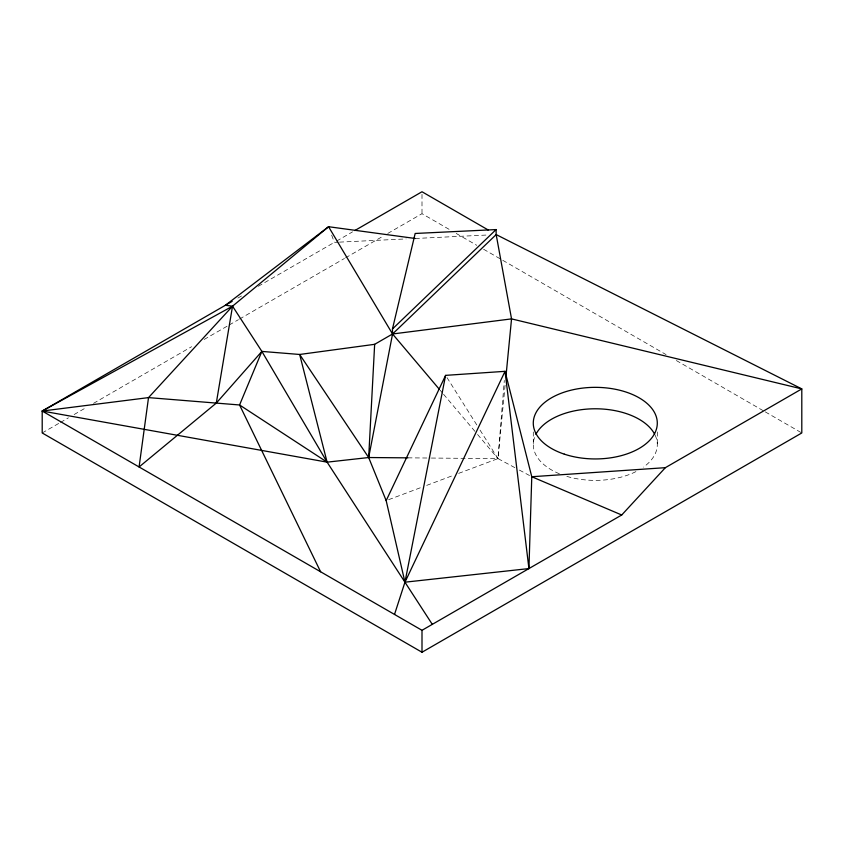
<?xml version="1.0" encoding="UTF-8"?>
<svg xmlns="http://www.w3.org/2000/svg" width="844" height="844" viewBox="0 0 844 844"><rect width="100%" height="100%" fill="white"/><g stroke="black" fill="none" stroke-linecap="round" stroke-linejoin="round"><path stroke-width="0.63" stroke-dasharray="4.22 3.17" d="M458.661 473.368L497.981 458.598L504.301 380.454M514.882 467.66L497.981 458.598L505.208 384.168M237.86 298.069L243.536 294.799M258.296 286.274L334.34 242.376L338.254 242.186M336.619 241.057L352.549 231.857M42.2 432.961L59.312 423.087M60.451 422.433L68.427 417.822M74.135 414.531L86.679 407.283M93.526 403.337L191.609 346.705M204.153 339.457L228.112 325.626M229.251 324.972L238.377 319.707M239.517 319.043L344.447 258.464M345.586 257.81L383.218 236.077M387.786 233.44L422 213.69L450.517 230.148M388.63 499.69L421.8 487.22M426.716 485.374L453.745 475.214M339.562 242.122L406.122 238.915M415.259 238.483L488.349 234.959M407.852 457.849L430.06 458.039M431.368 458.049L497.981 458.598L479.825 429.744M519.387 470.076L529.526 475.52M456.214 233.44L476.744 245.298M483.591 249.244L666.074 354.607M676.339 360.536L764.158 411.239M765.308 411.893L801.8 432.961M440.167 390.255L442.72 393.272M443.564 394.275L476.723 433.468M477.577 434.47L497.981 458.598M447.003 377.584L477.029 425.302M331.681 235.149L334.34 242.376M657.297 431.97L657.297 444.577M533.292 431.97L533.292 444.577M422 194.342L422 213.69M655.187 435.314A62.002 35.796 0 0 1 643.476 467.112M635.912 471.627A62.002 35.796 0 0 1 565.459 475.963M559.34 473.748A62.002 35.796 0 0 1 534.917 436.443"/><path stroke-width="1.27" d="M445.6 375.369L404.951 582.191L528.935 568.571L531.773 476.733L505.039 371.328L445.6 375.369L386.172 500.619L404.951 582.191L394.517 614.443M505.967 376.34L511.538 318.884L496.177 234.59L801.8 388.905L801.8 432.961L422 652.243L42.2 432.961L42.2 411.039L327.103 462.153L368.67 457.532L392.555 333.981L392.46 328.97L415.164 233.471L496.082 229.579L496.177 234.59L392.555 333.981L374.652 344.32L368.67 457.532L386.172 500.619M432.297 624.36L327.103 462.153L261.872 351.41L232.533 306.182L148.523 397.608L139.081 466.975L216.296 403.094L232.533 306.182L328.569 226.719L415.259 238.483M374.652 344.32L299.662 354.469L261.872 351.41L239.569 404.972L320.604 571.778M404.951 582.191L505.039 371.328L528.935 568.571M216.296 403.094L261.872 351.41M621.722 514.998L665.367 467.671L801.8 388.905L511.538 318.884L392.555 333.981L328.569 226.719L225.38 305.275L232.533 306.182L42.2 411.039L422 630.31L621.722 514.998L531.773 476.733L665.367 467.671M392.46 328.97L496.082 229.579M232.184 301.35L42.2 411.039L148.523 397.608L239.569 404.972L327.103 462.153L299.662 354.469L368.67 457.532L407.852 457.849M354.828 230.539L422 191.757L488.191 229.969M392.555 333.981L439.313 389.253M422 630.31L422 652.243M535.887 434.322A62.002 35.796 0 0 1 595.294 408.781A62.002 35.796 0 0 1 654.691 434.322M564.288 454.146A62.002 35.796 0 0 0 657.297 423.139A62.002 35.796 0 0 0 564.288 392.143A62.002 35.796 0 0 0 564.288 454.146"/></g></svg>
